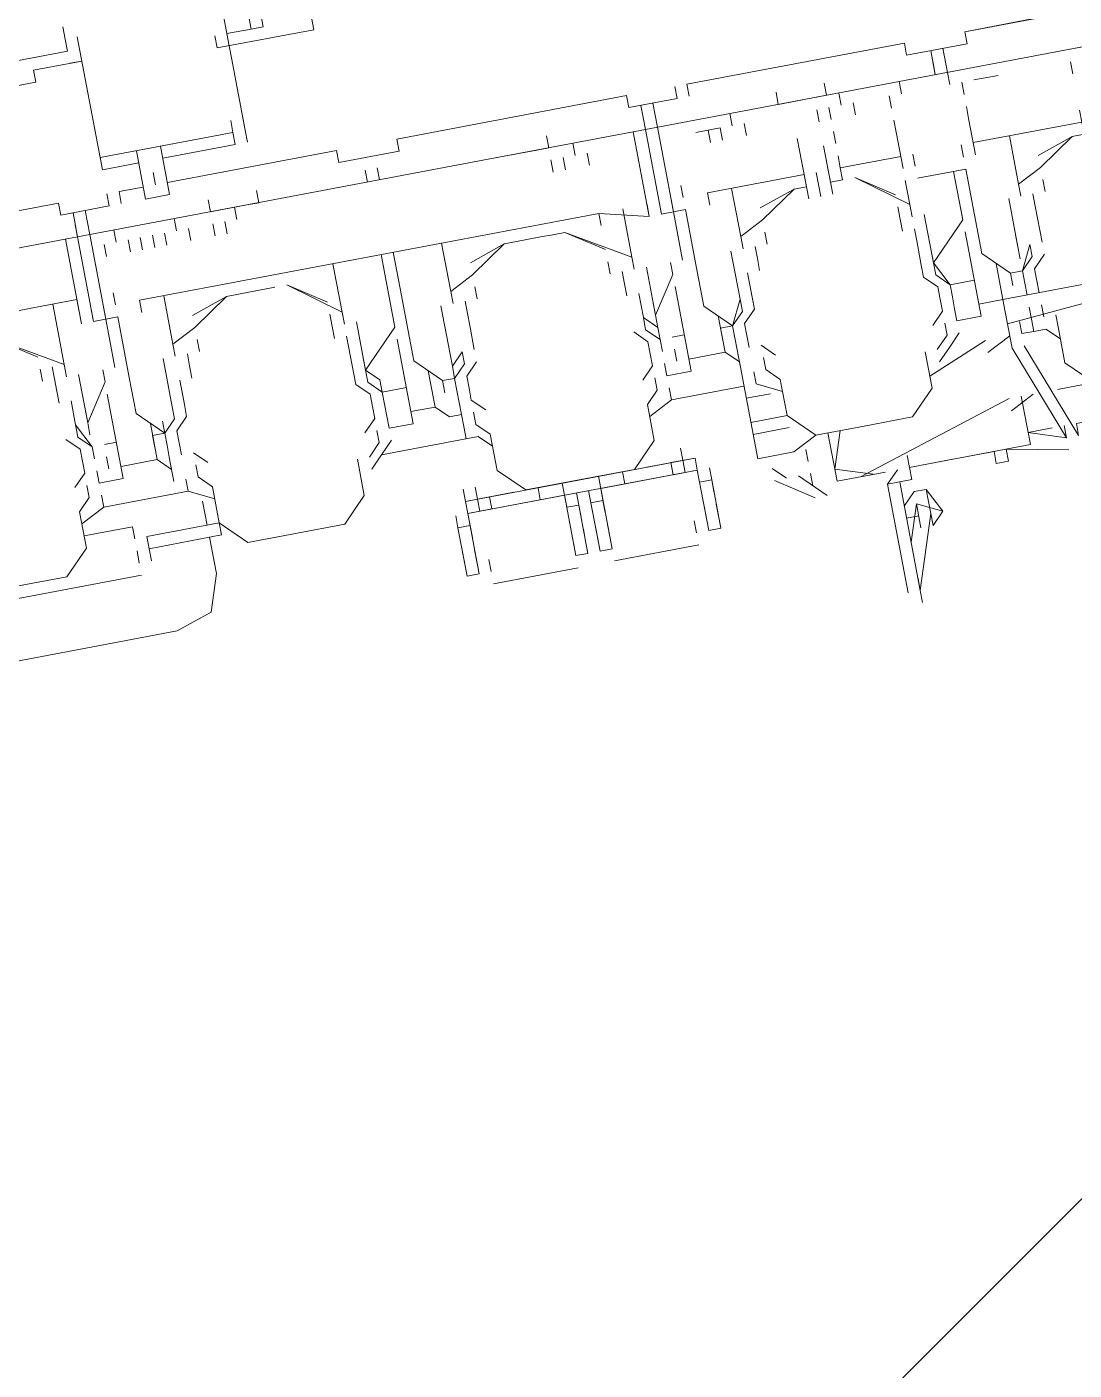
# Model space of a CAD drawing. Extents: x 407440 to 411585, y 6041728 to 6045069.
# Drawn here: x 408235.29 to 408240.18, y 6044218.58 to 6044224.86 of the extents above; entities that cross this region are included whole.
import ezdxf

# ---------------------------------------------------------------- set-up
doc = ezdxf.new("R2010")
doc.units = 0
doc.header["$LTSCALE"] = 5
doc.linetypes.add('foc-TIELINE', pattern=[1.875, 1.25, -0.625])
doc.layers.add('P-PROPOSED-EXISTING-H', color=59, linetype='Continuous')
doc.layers.add('T-TIE', color=201, linetype='foc-TIELINE')

# ---------------------------------------------------------------- blocks, each defined once
blk = doc.blocks.new('P-RIG-877')
at = {"layer": 'T-TIE', "linetype": 'ByBlock', "lineweight": 5}
for points in [[(1.9517, -21.5838), (1.9632, -21.5838), (1.9517, -21.5838), (2.0091, -21.6182), (2.0321, -21.6871), (2.0321, -21.7904), (2.0321, -21.9282), (2.0321, -21.9397)], [(1.6877, -21.8938), (1.6877, -21.9626), (1.6877, -21.7215)], [(1.7221, -22.2726), (1.7221, -21.7904)], [(2.0321, -21.8478), (2.0321, -21.8019), (2.0321, -21.9052), (2.0091, -21.9282), (1.9747, -21.9282), (1.9632, -21.9282)], [(1.7221, -21.8708), (1.7221, -21.8363), (1.7221, -21.8249), (1.7106, -21.8249)], [(1.9402, -21.8249), (1.9402, -21.9741), (1.9517, -21.9741), (1.9402, -21.9741), (1.9402, -21.9971)], [(1.9632, -21.9741), (1.9517, -21.8249)], [(1.814, -21.9167), (1.8025, -21.8823), (1.8025, -21.8708), (1.791, -21.8708), (1.7795, -21.8708), (1.791, -21.8708), (1.791, -21.9741), (1.8025, -21.9741), (1.768, -21.9741), (1.7566, -21.9741)], [(1.791, -21.8823), (1.791, -21.8823)], [(1.791, -21.9397), (1.8369, -21.9397), (1.8254, -21.9167), (1.8025, -21.8823)], [(1.8369, -21.9167), (1.8484, -21.9167)], [(1.8943, -21.9282), (1.8714, -21.9282), (1.8599, -21.9282)], [(1.9058, -21.9282), (1.9173, -21.9397), (1.9288, -21.9397), (1.9402, -21.9397)], [(1.9632, -21.9626), (1.9747, -21.9626), (1.9747, -21.9512), (1.9747, -21.9397), (1.9862, -21.9282)], [(1.9862, -21.9626), (2.078, -21.9282), (2.0665, -21.9282), (2.0665, -21.9167)], [(1.9862, -21.9282), (1.9862, -21.9282)], [(1.7336, -21.9397), (1.7336, -21.9626)], [(1.8369, -21.9397), (1.8484, -21.9397)], [(1.9288, -21.9626), (1.9173, -21.9626), (1.9173, -21.9512), (1.9058, -21.9397), (1.8943, -21.9397), (1.9173, -21.9512), (1.9288, -21.9512), (1.9402, -21.9512)], [(2.0665, -21.9741), (2.078, -21.9397), (1.9862, -21.9741), (1.9517, -21.9741), (1.9402, -21.9741), (1.9058, -21.9741)], [(1.9402, -21.9397), (1.9402, -21.9397)], [(1.9632, -21.9397), (1.9517, -21.9397)], [(2.0321, -21.9397), (2.0321, -21.9397)], [(2.0895, -21.9397), (2.078, -21.9971), (2.0895, -21.9971), (2.0895, -22.0086), (2.078, -22.0086), (2.078, -22.0545), (2.078, -22.0889)], [(1.8828, -21.9512), (1.8943, -21.9512), (1.9058, -21.9512), (1.8943, -21.9512), (1.8484, -21.9512)], [(1.9517, -21.9512), (1.9632, -21.9512)], [(1.9632, -21.9512), (1.9747, -21.9512), (1.9632, -21.9512)], [(1.9747, -21.9512), (1.9747, -21.9512)], [(2.0665, -21.9741), (2.0665, -21.9512), (2.0665, -21.9741)], [(1.6991, -22.2267), (1.6877, -22.2267), (1.6877, -22.02), (1.6991, -22.02), (1.6991, -21.9626), (1.6877, -21.9626), (1.6991, -21.9626), (1.6877, -21.9626)], [(1.814, -22.0315), (1.814, -21.9856), (1.8943, -21.9856), (1.9173, -21.9626)], [(1.9402, -21.9741), (1.9402, -21.9741)], [(1.9747, -21.9741), (1.9862, -21.9971)], [(1.9862, -21.9741), (1.9862, -21.9741)], [(2.0321, -21.9741), (2.078, -21.9741), (2.078, -22.0774), (2.078, -22.0889), (2.0895, -22.0889), (2.0895, -22.1119), (2.078, -22.1004), (2.0895, -22.1119), (2.1928, -22.1119)], [(1.7336, -21.9856), (1.7221, -21.9856), (1.6991, -21.9856)], [(1.8025, -21.9856), (1.791, -21.9856)], [(2.0321, -21.9856), (2.078, -22.1348)], [(1.7221, -21.9971), (1.6991, -21.9971), (1.7221, -21.9971), (1.6991, -21.9971), (1.7221, -21.9971), (1.7106, -21.9971), (1.7221, -21.9971), (1.7106, -21.9971), (1.7221, -21.9971), (1.6991, -21.9971)], [(1.814, -21.9971), (1.8599, -21.9971), (1.8484, -21.9971)], [(1.8828, -22.0315), (1.8943, -22.0315), (1.9058, -22.0315), (1.9173, -22.02), (1.8943, -22.0315), (1.8599, -21.9971)], [(1.9173, -21.9971), (1.9173, -22.02), (1.9288, -22.02), (1.9402, -22.02), (1.9517, -22.02), (1.9517, -21.9971), (1.8714, -21.9971)], [(1.9747, -21.9971), (1.9976, -22.0545)], [(1.9173, -22.02), (1.9173, -22.02)], [(1.9632, -22.02), (1.9747, -22.0315), (1.9862, -22.043)], [(1.7336, -22.0315), (1.7221, -22.0315)], [(1.8025, -22.0315), (1.791, -22.0315)], [(1.8943, -22.0315), (1.8484, -22.0315)], [(1.8599, -22.043), (1.8714, -22.043), (1.8943, -22.043), (1.9058, -22.043), (1.9173, -22.0315), (1.9288, -22.0315), (1.9402, -22.0315), (1.9517, -22.043)], [(1.9517, -22.0315), (1.9632, -22.0315), (1.9747, -22.043)], [(1.791, -22.1119), (1.7795, -22.1119), (1.791, -22.1119), (1.8025, -22.1119), (1.8025, -22.1004), (1.791, -22.1004), (1.7795, -22.1004), (1.791, -22.1004), (1.791, -22.043), (1.8025, -22.043), (1.768, -22.043), (1.7566, -22.043)], [(1.8254, -22.0545), (1.8025, -22.0889), (1.8369, -22.043)], [(1.8484, -22.043), (1.8369, -22.043), (1.814, -22.043)], [(1.8484, -22.0545), (1.8369, -22.0545)], [(2.0321, -22.0774), (2.0091, -22.0545), (1.9747, -22.0545)], [(1.9862, -22.0545), (1.9862, -22.0545)], [(2.1354, -22.0774), (2.1239, -22.066), (2.101, -22.0774), (2.1125, -22.0774)], [(2.1354, -22.0889), (2.1125, -22.0889), (2.1239, -22.066), (2.1354, -22.0774), (2.1239, -22.0774), (2.1928, -22.1004), (2.1813, -22.1004), (2.1928, -22.1004), (2.2043, -22.1004)], [(2.0321, -22.0774), (2.0321, -22.1234), (2.0321, -22.0774)], [(2.101, -22.0774), (2.101, -22.0889), (2.1125, -22.1004)], [(1.7336, -22.0889), (1.7221, -22.0889)], [(2.1125, -22.0889), (2.1469, -22.1004)], [(2.1239, -22.1004), (2.1239, -22.0889)], [(1.7106, -22.1004), (1.7221, -22.1004), (1.7221, -22.1119), (1.7221, -22.1348), (1.7221, -22.1463), (1.7106, -22.1463)], [(1.7451, -22.1004), (1.7336, -22.1004)], [(1.768, -22.1004), (1.7566, -22.1004)], [(1.791, -22.1004), (1.791, -22.1004)], [(2.0895, -22.1004), (2.1928, -22.1004)], [(2.0895, -22.1004), (2.0895, -22.1004)], [(1.7451, -22.1119), (1.7336, -22.1119)], [(1.814, -22.1119), (1.8025, -22.1119), (1.814, -22.1119), (1.8025, -22.1119), (1.814, -22.1119), (1.768, -22.1119)], [(1.791, -22.1119), (1.791, -22.1119)], [(1.791, -22.1119), (1.791, -22.1119)], [(1.791, -22.1119), (1.791, -22.1119)], [(1.791, -22.1119), (1.791, -22.1119)], [(1.791, -22.1119), (1.791, -22.1119)], [(1.791, -22.1119), (1.791, -22.1119)], [(1.8025, -22.1119), (1.8025, -22.1119)], [(1.8025, -22.1119), (1.8025, -22.1119)], [(1.814, -22.1234), (1.8025, -22.1234)], [(1.814, -22.1234), (1.8025, -22.1234)], [(1.814, -22.1234), (1.814, -22.1234)], [(1.814, -22.1234), (1.814, -22.1234)], [(1.814, -22.1234), (1.814, -22.1234)], [(1.814, -22.1234), (1.814, -22.1234)], [(1.814, -22.1234), (1.814, -22.1234)], [(1.814, -22.1234), (1.814, -22.1234)], [(1.814, -22.1234), (1.814, -22.1234)], [(1.814, -22.1234), (1.814, -22.1234)], [(2.0321, -22.1463), (2.0665, -22.1578), (2.078, -22.1234)], [(2.0321, -22.1693), (2.0321, -22.1234)], [(1.814, -22.1348), (1.8025, -22.1348), (1.814, -22.1348), (1.768, -22.1348), (1.7566, -22.1348)], [(1.8025, -22.2267), (1.791, -22.2267), (1.791, -22.1348), (1.7795, -22.1348), (1.791, -22.1348), (1.7795, -22.1348), (1.791, -22.1348)], [(1.8025, -22.1348), (1.791, -22.1348), (1.8025, -22.1348), (1.8025, -22.1463)], [(1.791, -22.1348), (1.791, -22.1348)], [(1.791, -22.1348), (1.791, -22.1348)], [(1.791, -22.1348), (1.791, -22.1348)], [(1.791, -22.1348), (1.791, -22.1348)], [(1.791, -22.1348), (1.791, -22.1348)], [(1.791, -22.1348), (1.791, -22.1348)], [(1.8025, -22.1348), (1.8025, -22.1348)], [(1.8025, -22.1348), (1.8025, -22.1348)], [(1.791, -22.1463), (1.791, -22.1463)], [(1.814, -22.1808), (1.8025, -22.1463), (1.8254, -22.1808), (1.8369, -22.2037)], [(2.0321, -22.1578), (2.078, -22.1578)], [(1.9288, -22.2382), (1.9173, -22.2382), (1.9173, -22.2267), (1.9288, -22.2267), (1.9402, -22.2267), (1.9517, -22.2267), (2.0436, -22.2267), (2.0436, -22.1923), (2.0321, -22.1693), (2.0091, -22.1923)], [(2.0665, -22.1923), (2.0895, -22.1693)], [(1.8369, -22.1808), (1.8484, -22.1808)], [(2.0551, -22.1808), (2.0436, -22.1808)], [(2.0665, -22.2152), (2.0895, -22.1808)], [(2.078, -22.1808), (2.0665, -22.1808)], [(1.7336, -22.1923), (1.7221, -22.1923)], [(1.7451, -22.2037), (1.7336, -22.2037), (1.7336, -22.2267)], [(1.791, -22.2037), (1.8369, -22.2037), (1.8484, -22.2037)], [(1.8599, -22.1923), (1.8714, -22.1923)], [(1.9402, -22.2152), (1.9288, -22.2152), (1.9173, -22.2152), (1.9058, -22.2037), (1.8943, -22.2037), (1.8714, -22.2037)], [(1.9402, -22.2037), (1.9517, -22.1923)], [(2.0091, -22.2267), (2.0091, -22.1923), (1.9747, -22.1923), (1.9632, -22.2037), (1.9517, -22.2037)], [(1.9632, -22.2152), (1.9747, -22.2152), (1.9862, -22.1923)], [(1.9862, -22.1923), (1.9862, -22.1923)], [(1.9862, -22.2267), (1.9862, -22.2037)], [(2.0206, -22.2267), (2.0206, -22.1923)], [(2.0551, -22.2152), (2.0665, -22.2037)], [(1.7451, -22.2152), (1.7336, -22.2152)], [(1.8025, -22.2726), (1.791, -22.2726), (1.8025, -22.2726), (1.8025, -22.2497), (1.8599, -22.2497), (1.8943, -22.2497), (1.9173, -22.2267), (1.9058, -22.2152), (1.8943, -22.2152), (1.8828, -22.2152)], [(1.8484, -22.2152), (1.8943, -22.2152), (1.9173, -22.2267)], [(1.9402, -22.2267), (1.9632, -22.2267)], [(1.9402, -22.2382), (1.9517, -22.2267)], [(1.9747, -22.2267), (1.9747, -22.2956)], [(1.6877, -22.2382), (1.6991, -22.2382), (1.6991, -22.2841), (1.6877, -22.2841)], [(1.9402, -22.2726), (1.9402, -22.2382), (1.9058, -22.2382)], [(1.791, -22.2497), (1.7795, -22.2497)], [(1.7221, -22.2611), (1.8025, -22.2611)], [(1.8484, -22.2611), (1.8025, -22.2611), (1.791, -22.2611)], [(1.7221, -22.8122), (1.7221, -22.4219), (1.7221, -22.4104), (1.7221, -22.4219), (1.7221, -22.2726), (1.6991, -22.2726), (1.7221, -22.2726), (1.7106, -22.2726), (1.7221, -22.2726), (1.7106, -22.2726)], [(1.7221, -22.2726), (1.8025, -22.2726), (1.7221, -22.2726)], [(1.8484, -22.2956), (1.8943, -22.2956), (1.8599, -22.2726), (1.8484, -22.2726)], [(1.8714, -22.2726), (1.9517, -22.2726), (1.9517, -22.2956), (1.9402, -22.2956)], [(1.9173, -22.2726), (1.9173, -22.2841)], [(2.0665, -22.2726), (2.0551, -22.2726), (2.0436, -22.2726)], [(2.0895, -22.2726), (2.078, -22.2726)], [(1.6877, -22.5022), (1.6991, -22.5022), (1.6877, -22.5022), (1.6877, -22.2841), (1.6991, -22.2841)], [(1.7221, -22.2841), (1.8025, -22.2841)], [(1.8025, -22.7663), (1.791, -22.7663), (1.791, -22.33), (1.8025, -22.2841), (1.791, -22.2841)], [(1.9288, -22.2841), (1.9402, -22.2841)], [(2.0206, -22.5022), (2.0321, -22.5022), (2.0321, -22.2841), (2.0321, -22.3071), (2.0436, -22.3071), (2.0436, -22.2841), (2.0551, -22.2841), (2.0436, -22.2841), (2.0436, -22.5022), (2.0551, -22.5022), (2.0551, -22.5137), (2.0551, -22.5022), (2.0551, -22.5137), (2.0551, -22.5022), (2.0551, -22.5137), (2.0436, -22.5137)], [(2.0436, -22.2841), (2.0321, -22.2841), (2.0321, -22.33)], [(2.0665, -22.2841), (2.0551, -22.2841)], [(2.101, -22.2841), (2.0895, -22.2841), (2.078, -22.2841), (2.0895, -22.2841), (2.078, -22.2841)], [(1.8714, -22.3071), (1.8943, -22.3071), (1.9058, -22.3071), (1.9173, -22.2956)], [(1.8828, -22.2956), (1.8943, -22.2956), (1.9058, -22.2956), (1.8943, -22.3071)], [(1.9288, -22.2956), (1.9173, -22.2956), (1.9058, -22.2956)], [(1.9632, -22.2956), (1.9747, -22.2956), (1.9862, -22.3185)], [(2.0436, -22.2956), (2.0321, -22.2956), (2.0206, -22.2956)], [(2.101, -22.2956), (2.0895, -22.2956)], [(2.1125, -22.2956), (2.1125, -22.3759)], [(1.791, -22.3071), (1.8369, -22.3071), (1.8025, -22.3645), (1.8254, -22.33)], [(1.8484, -22.3071), (1.8369, -22.3071)], [(1.9517, -22.3185), (1.9402, -22.3071), (1.9288, -22.3071), (1.9173, -22.3071), (1.9058, -22.3185)], [(1.9517, -22.3071), (1.9632, -22.3071), (1.9747, -22.3185), (2.0091, -22.3185), (2.0321, -22.3415), (2.0321, -22.3874), (2.0321, -22.4448), (2.0091, -22.4678), (1.9747, -22.4678), (1.9632, -22.4793), (1.9517, -22.4793)], [(1.8025, -22.33), (1.791, -22.33)], [(1.8484, -22.33), (1.8369, -22.33)], [(1.8714, -22.3185), (1.8599, -22.3185)], [(1.9862, -22.3185), (1.9862, -22.3185)], [(1.7336, -22.3415), (1.7221, -22.3415)], [(1.7451, -22.353), (1.7336, -22.353)], [(1.7106, -22.3645), (1.7221, -22.3645), (1.7221, -22.3759), (1.7221, -22.4104)], [(1.7451, -22.3645), (1.7336, -22.3645)], [(1.791, -22.3645), (1.791, -22.3645)], [(1.8025, -22.3645), (1.8025, -22.3759), (1.8025, -22.3874), (1.8025, -22.4104), (1.8025, -22.4219), (1.814, -22.4563)], [(2.0551, -22.3759), (2.0436, -22.3759), (2.0321, -22.3759), (2.101, -22.3759), (2.101, -22.3874), (2.0895, -22.3874), (2.078, -22.3874), (2.0895, -22.3874)], [(2.0665, -22.3759), (2.0551, -22.3759), (2.0551, -22.3874), (2.0551, -22.3759), (2.0551, -22.3874), (2.0436, -22.3874)], [(2.101, -22.3759), (2.0895, -22.3759), (2.078, -22.3759)], [(2.101, -22.3874), (2.0551, -22.3874), (2.101, -22.3874)], [(2.0436, -22.3989), (2.0551, -22.3989), (2.0665, -22.3989), (2.0551, -22.3989), (2.0551, -22.4104), (2.0551, -22.3989), (2.0551, -22.4104), (2.0436, -22.4104), (2.101, -22.4104)], [(2.101, -22.3989), (2.0551, -22.3989), (2.101, -22.3989)], [(2.0895, -22.3989), (2.078, -22.3989), (2.0895, -22.3989), (2.101, -22.3989), (2.101, -22.4104), (2.0895, -22.4104)], [(2.0436, -22.4104), (2.0321, -22.4104)], [(2.0436, -22.5022), (2.0436, -22.4104), (2.0436, -22.5022)], [(2.1125, -22.4104), (2.1125, -22.4908)], [(1.791, -22.4219), (1.791, -22.4219)], [(1.8369, -22.4793), (1.8254, -22.4563), (1.8025, -22.4219)], [(1.8369, -22.4563), (1.8484, -22.4563)], [(1.8943, -22.4678), (1.8714, -22.4678), (1.8599, -22.4678)], [(1.9058, -22.4678), (1.9173, -22.4793), (1.9288, -22.4793), (1.9402, -22.4793), (1.9517, -22.4678)], [(1.9747, -22.5711), (1.9747, -22.4793), (1.9862, -22.4678)], [(1.9862, -22.4678), (1.9862, -22.4678)], [(2.0321, -22.4563), (2.0321, -22.5022), (2.0321, -22.4793), (2.0436, -22.4793), (2.0436, -22.5022), (2.101, -22.5022)], [(1.8254, -22.4793), (1.791, -22.4793), (1.8369, -22.4793), (1.8484, -22.4793)], [(1.791, -22.5252), (1.8254, -22.5252), (1.8943, -22.5252), (1.9173, -22.5022), (1.9173, -22.4908), (1.9058, -22.4793), (1.8943, -22.4793), (1.9058, -22.4908), (1.8943, -22.4908), (1.8828, -22.4908)], [(1.8943, -22.4908), (1.8484, -22.4908)], [(1.9058, -22.4908), (1.9173, -22.4908), (1.9173, -22.5022), (1.9288, -22.5022)], [(1.9173, -22.4908), (1.9288, -22.4908), (1.9402, -22.4908), (1.9632, -22.4908), (1.9747, -22.4908)], [(1.9517, -22.4908), (1.9517, -22.5022), (1.9402, -22.5137)], [(2.0436, -22.4908), (2.0321, -22.4908), (2.0206, -22.4908)], [(2.101, -22.4908), (2.0895, -22.4908)], [(1.5614, -22.6515), (1.5729, -22.6515), (1.5729, -22.5596), (1.5614, -22.5596), (1.5614, -22.5022), (1.5729, -22.5022)], [(1.6877, -22.7204), (1.6877, -22.5596), (1.6991, -22.5596), (1.6991, -22.5022)], [(2.0436, -22.5022), (2.0321, -22.5022)], [(2.0665, -22.5137), (2.0551, -22.5137), (2.101, -22.5137), (2.101, -22.5022), (2.0895, -22.5022), (2.078, -22.5022), (2.0895, -22.5022), (2.078, -22.5022)], [(2.0665, -22.5022), (2.0551, -22.5022)], [(1.9402, -22.5367), (1.9402, -22.5137), (1.9058, -22.5137)], [(2.101, -22.5137), (2.0895, -22.5137), (2.078, -22.5137)], [(1.7221, -22.5252), (1.7106, -22.5252)], [(1.7221, -22.5367), (1.7106, -22.5367), (1.7221, -22.5367)], [(1.8484, -22.5711), (1.8943, -22.5711), (1.8599, -22.5367), (1.8484, -22.5367), (1.791, -22.5367)], [(1.8714, -22.5367), (1.9517, -22.5367), (1.9517, -22.5596), (1.9402, -22.5596), (1.9288, -22.5596), (1.9173, -22.5596), (1.9058, -22.5596), (1.8943, -22.5711)], [(1.8828, -22.5711), (1.8943, -22.5711), (1.9058, -22.5711), (1.9173, -22.5596), (1.9173, -22.5367)], [(1.9632, -22.5596), (1.9747, -22.5711), (1.9862, -22.5826)], [(1.9517, -22.5826), (1.9402, -22.5711), (1.9288, -22.5711), (1.9173, -22.5711), (1.9058, -22.5826), (1.8943, -22.5826), (1.8714, -22.5826), (1.8599, -22.5826)], [(1.9517, -22.5711), (1.9632, -22.5711), (1.9747, -22.5826)], [(1.8369, -22.5826), (1.791, -22.5826)], [(1.8484, -22.5826), (1.8369, -22.5826), (1.8025, -22.6285), (1.8254, -22.5941)], [(1.8484, -22.5941), (1.8599, -22.5941), (1.8484, -22.5941), (1.8369, -22.5941)], [(1.9517, -22.7433), (1.9632, -22.7433), (1.9747, -22.7318), (2.0091, -22.7318), (2.0321, -22.7089), (2.0321, -22.617), (2.0091, -22.5941), (1.9747, -22.5941)], [(1.9862, -22.5941), (1.9862, -22.5941)], [(1.5614, -22.617), (1.3203, -22.617), (1.5614, -22.617)], [(1.6417, -22.64), (1.6532, -22.64), (1.5843, -22.64), (1.6532, -22.64), (1.5843, -22.64), (1.5729, -22.64), (1.5614, -22.64), (1.5729, -22.64)], [(1.6647, -22.64), (1.6532, -22.64)], [(1.7106, -22.6859), (1.7221, -22.6859), (1.7221, -22.6744), (1.7221, -22.6515), (1.7221, -22.64), (1.7106, -22.64)], [(1.791, -22.64), (1.791, -22.64)], [(1.8025, -22.6859), (1.8025, -22.6744), (1.8025, -22.663), (1.8025, -22.6515), (1.8025, -22.64)], [(1.6417, -22.6515), (1.6532, -22.6515), (1.6647, -22.6515), (1.6647, -22.7204)], [(1.6532, -22.7778), (1.6532, -22.6515), (1.6532, -22.7778)], [(1.7336, -22.663), (1.7221, -22.663)], [(1.7451, -22.6744), (1.7336, -22.6744)], [(1.7451, -22.6859), (1.7336, -22.6859)], [(1.791, -22.6859), (1.791, -22.6859)], [(1.814, -22.7204), (1.8025, -22.6859), (1.8254, -22.7204), (1.8369, -22.7433)], [(1.6532, -22.7433), (1.6991, -22.7433), (1.6991, -22.7204), (1.6532, -22.7204)], [(1.7336, -22.7204), (1.7221, -22.7204)], [(1.8369, -22.7204), (1.8484, -22.7204)], [(1.6647, -22.7433), (1.6647, -22.7778), (1.6532, -22.7778), (1.5384, -22.7778)], [(1.6877, -22.7318), (1.6762, -22.7318)], [(1.6991, -22.7663), (1.6877, -22.7663), (1.6877, -22.7433)], [(1.7451, -22.7318), (1.7336, -22.7318)], [(1.7451, -22.7433), (1.7336, -22.7433)], [(1.791, -22.7433), (1.8369, -22.7433), (1.8484, -22.7433)], [(1.8599, -22.7318), (1.8714, -22.7318)], [(1.9402, -22.7548), (1.9288, -22.7548), (1.9173, -22.7548), (1.9058, -22.7433), (1.8943, -22.7433), (1.8714, -22.7433)], [(1.9402, -22.7433), (1.9517, -22.7318)], [(1.9632, -22.7548), (1.9747, -22.7548), (1.9862, -22.7318)], [(1.9862, -22.7318), (1.9862, -22.7318)], [(1.9862, -22.7433), (1.9862, -22.7433)], [(1.9862, -22.7433), (2.0091, -22.7433)], [(2.0206, -22.7433), (2.0551, -22.7433), (2.0895, -22.7548), (2.101, -22.7892), (2.101, -23.0418)], [(1.7451, -22.7548), (1.7336, -22.7548)], [(1.9058, -22.7663), (1.9173, -22.7663), (1.9058, -22.7548), (1.8943, -22.7548), (1.8484, -22.7548)], [(1.9747, -22.7548), (1.9747, -22.8352)], [(1.7451, -22.7663), (1.7336, -22.7663)], [(1.791, -22.8122), (1.8025, -22.8122), (1.8025, -22.7892), (1.8599, -22.7892), (1.8943, -22.7892), (1.9173, -22.7663), (1.9288, -22.7663), (1.9402, -22.7663), (1.9517, -22.7663), (1.9402, -22.7778)], [(1.9288, -22.7778), (1.9173, -22.7778), (1.9173, -22.7663)], [(1.9402, -22.7663), (1.9632, -22.7663)], [(1.5614, -22.7892), (1.5614, -22.7778), (1.5614, -22.8237), (1.5729, -22.8237), (1.5729, -22.9041), (1.5614, -22.9041)], [(1.6877, -23.0418), (1.6991, -23.0418), (1.6877, -23.0418), (1.6877, -22.8237), (1.6991, -22.8237), (1.6991, -22.7778), (1.6877, -22.7778), (1.6991, -22.7778)], [(1.7336, -22.7778), (1.7221, -22.7778)], [(1.9058, -22.7778), (1.9402, -22.7778), (1.9402, -22.8122)], [(1.5499, -22.8926), (1.5499, -22.7892), (1.5384, -22.7892), (1.5269, -22.7892)], [(1.791, -22.7892), (1.7795, -22.7892)], [(1.7221, -22.8007), (1.8025, -22.8007)], [(1.8484, -22.8007), (1.8025, -22.8007), (1.791, -22.8007)], [(2.0206, -22.8007), (2.0321, -22.8007)], [(1.7221, -23.1107), (1.7221, -22.8122), (1.7106, -22.8122), (1.7221, -22.8122), (1.6991, -22.8122)], [(1.7221, -22.8122), (1.8025, -22.8122), (1.7221, -22.8122)], [(1.9058, -22.8352), (1.8943, -22.8352), (1.8599, -22.8122), (1.8484, -22.8122)], [(1.9402, -22.8352), (1.9517, -22.8352), (1.9517, -22.8122), (1.8714, -22.8122)], [(1.9173, -22.8122), (1.9173, -22.8237)], [(2.0091, -22.8122), (1.9976, -22.8122), (1.9976, -22.8581)], [(2.0321, -22.8122), (2.0206, -22.8122)], [(2.0436, -23.0418), (2.0436, -22.8122)], [(1.7221, -22.8237), (1.8025, -22.8237)], [(1.791, -22.8237), (1.7795, -22.8237), (1.7795, -22.9155), (1.791, -22.9155)], [(1.9288, -22.8237), (1.9402, -22.8237)], [(1.8828, -22.8352), (1.8943, -22.8352), (1.8484, -22.8352)], [(1.8714, -22.8467), (1.8943, -22.8467), (1.9058, -22.8467), (1.9173, -22.8352), (1.8943, -22.8467)], [(1.9173, -22.8352), (1.9173, -22.8352)], [(1.9288, -22.8352), (1.9173, -22.8352)], [(1.9632, -22.8352), (1.9747, -22.8352), (1.9862, -22.8581)], [(1.7795, -22.8467), (1.8369, -22.8467), (1.8025, -22.9041), (1.8254, -22.8696)], [(1.8484, -22.8467), (1.8369, -22.8467)], [(1.9517, -22.8581), (1.9402, -22.8467), (1.9288, -22.8467), (1.9173, -22.8467), (1.9058, -22.8581)], [(1.9517, -22.8467), (1.9632, -22.8467), (1.9747, -22.8581), (2.0091, -22.8581), (2.0321, -22.8811), (2.0321, -22.927), (2.0321, -22.9844), (2.0091, -23.0074), (2.0091, -23.0418)], [(1.8369, -22.8581), (1.8484, -22.8581), (1.8599, -22.8581), (1.8714, -22.8581)], [(1.9862, -22.8581), (1.9862, -22.8581)], [(1.8484, -22.8696), (1.8369, -22.8696)]]:
    blk.add_lwpolyline(points, dxfattribs=at)
for points in [[(1.7221, -21.8823), (1.7221, -21.8708)], [(1.7336, -21.8708), (1.7451, -21.8708)], [(1.8484, -21.9282), (1.8599, -21.9282)], [(2.0665, -21.9397), (2.078, -21.9397)], [(2.0436, -21.9856), (2.0321, -21.9626)], [(1.7336, -21.9741), (1.7451, -21.9741)], [(1.7336, -22.043), (1.7451, -22.043)], [(1.8484, -22.0545), (1.8599, -22.0545)], [(1.7336, -22.0774), (1.7451, -22.0774)], [(2.1125, -22.0774), (2.1239, -22.0774)], [(2.0665, -22.0889), (2.078, -22.0889)], [(2.078, -22.1119), (2.078, -22.1578)], [(1.791, -22.1234), (1.8025, -22.1234)], [(1.8025, -22.1234), (1.814, -22.1234)], [(1.8025, -22.1234), (1.814, -22.1234)], [(1.7336, -22.1808), (1.7451, -22.1808)], [(1.8484, -22.1923), (1.8599, -22.1923)], [(1.7106, -22.2611), (1.7221, -22.2611), (1.6991, -22.2611), (1.7221, -22.2611), (1.7106, -22.2611), (1.7221, -22.2611), (1.6991, -22.2611), (1.7221, -22.2611)], [(2.101, -22.2841), (2.101, -22.2726), (2.0551, -22.2726), (2.0551, -22.2841), (2.0551, -22.2726), (2.0551, -22.2841), (2.0551, -22.2726), (2.0551, -22.2841)], [(2.0321, -22.353), (2.0321, -22.3759), (2.0436, -22.3759), (2.0436, -22.2841), (2.0436, -22.3759), (2.0436, -22.353)], [(2.0551, -22.2841), (2.0665, -22.2841)], [(1.7336, -22.33), (1.7451, -22.33)], [(1.8484, -22.3185), (1.8599, -22.3185)], [(2.0551, -22.3874), (2.0665, -22.3874)], [(2.0321, -22.4333), (2.0436, -22.4333), (2.0436, -22.4104), (2.0321, -22.4104)], [(1.8484, -22.4678), (1.8599, -22.4678)], [(2.0551, -22.5022), (2.0665, -22.5022)], [(1.3203, -22.617), (1.3203, -22.6056), (1.3088, -22.6056), (1.3203, -22.6056), (1.5614, -22.6056), (1.5614, -22.617), (1.5614, -22.64), (1.3203, -22.64)], [(1.7336, -22.7089), (1.7451, -22.7089)], [(1.8484, -22.7318), (1.8599, -22.7318)], [(2.0091, -22.8007), (2.0091, -22.7318), (2.0206, -22.7318), (2.0206, -22.8007)], [(1.7336, -22.7892), (1.7451, -22.7892)], [(1.7221, -22.8007), (1.6991, -22.8007), (1.7221, -22.8007), (1.7106, -22.8007)]]:
    blk.add_lwpolyline(points, close=True, dxfattribs=at)

msp = doc.modelspace()

# ---------------------------------------------------------------- hatches: boundary and pattern name
at = {"layer": 'P-PROPOSED-EXISTING-H'}
h = msp.add_hatch(dxfattribs=at)
h.set_pattern_fill('ANSI31', color=256, scale=3.498392, style=0)
h.set_pattern_definition([(45, (-2243.128, 2713.837), (-7.854113246, 7.854113246), [])])
edge = h.paths.add_edge_path()
edge.add_line((408709.2898, 6043818.2218), (408241.3049, 6043729.7131))
edge.add_line((408241.3049, 6043729.7131), (407794.4358, 6043645.198))
edge.add_line((407794.4358, 6043645.198), (407673.8299, 6044282.8949))
edge.add_line((407673.8299, 6044282.8949), (408123.6694, 6044351.8304))
edge.add_line((408123.6694, 6044351.8304), (408654.5747, 6044433.1889))
edge.add_line((408654.5747, 6044433.1889), (409028.9973, 6044539.8658))
edge.add_line((409028.9973, 6044539.8658), (409149.7259, 6043901.5203))
edge.add_line((409149.7259, 6043901.5203), (408898.7917, 6043854.0618))
edge.add_arc((408782.127, 6043952.0096), 152.33, 241.435078, 319.984322, ccw=False)

# ---------------------------------------------------------------- block references
at = {"layer": 'T-TIE', "linetype": 'ByBlock', "xscale": 4.999999999955019, "yscale": 4.999999999955019, "zscale": 4.999999999955019, "rotation": 280.7096999997605}
msp.add_blockref('P-RIG-877', (408346.0047, 6044253.5322), dxfattribs=at)

doc.saveas('drawing.dxf')
